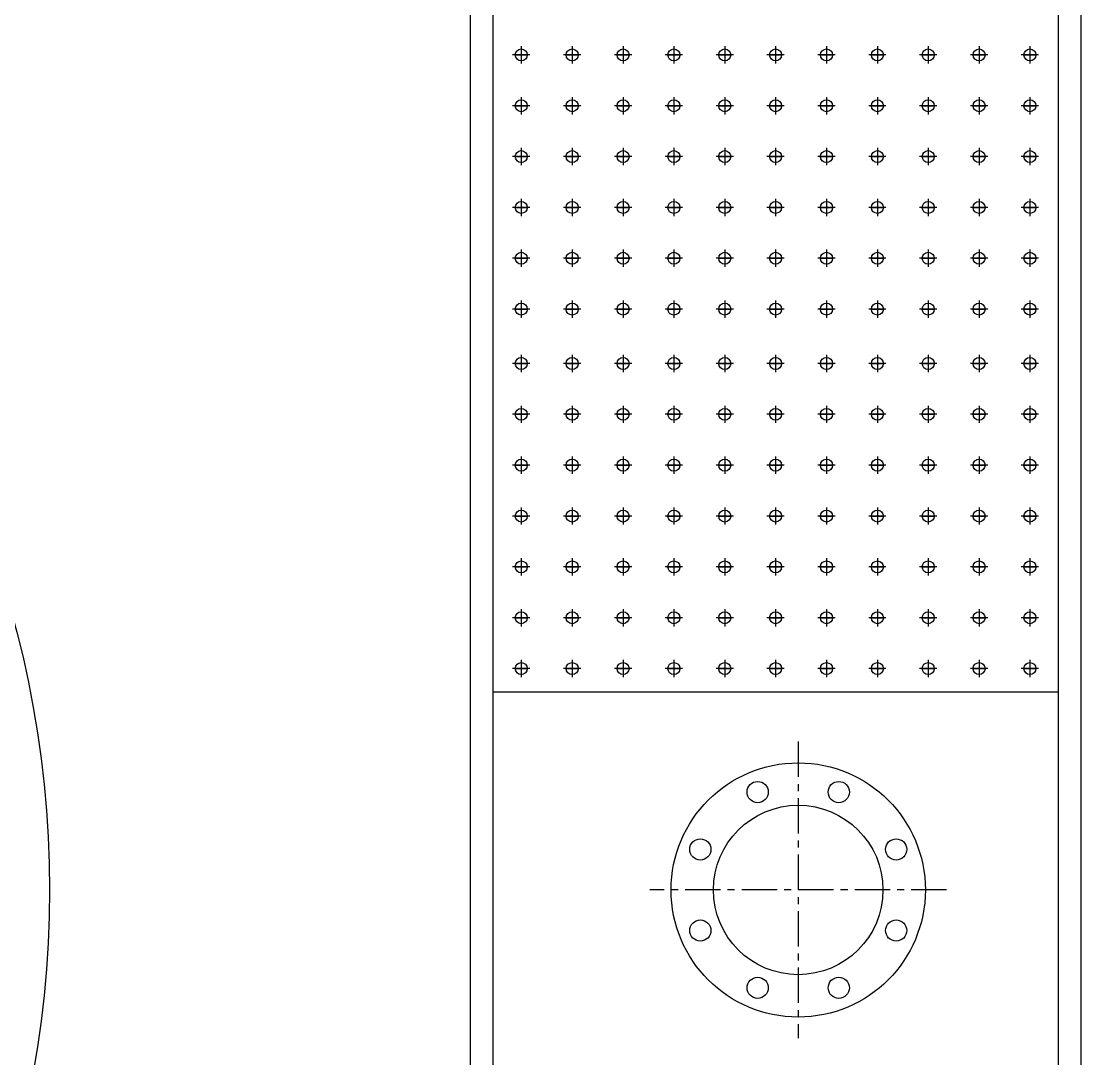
# Model space of a CAD drawing. Header units: millimetres. Extents: x 0 to 25222, y 0 to 17836.
# Drawn here: x 8503 to 10378, y 13329 to 15166 of the extents above; entities that cross this region are included whole.
import ezdxf

# ---------------------------------------------------------------- set-up
doc = ezdxf.new("R2010")
doc.units = ezdxf.units.MM
doc.linetypes.add('CENTER', pattern=[2, 1.25, -0.25, 0.25, -0.25])
doc.layers.add('CENTER', color=1, linetype='CENTER')

msp = doc.modelspace()

# ---------------------------------------------------------------- linework, layer by layer
at = {"color": 3}
for p, q in [((9298.1, 11568), (9298.1, 15688)), ((9338.1, 11568), (9338.1, 15688)), ((10338.1, 13978), (9338.1, 13978))]:
    msp.add_line(p, q, dxfattribs=at)
for points in [[(3078.1, 11528), (3078.1, 15728), (10378.1, 15728), (10378.1, 11528)], [(3118.1, 11568), (3118.1, 15688), (10338.1, 15688), (10338.1, 11568)]]:
    msp.add_lwpolyline(points, close=True, dxfattribs=at)
for centre, radius in [((6728.1, 13628), 1825), ((6728.1, 13628), 1825), ((9878.1, 13628), 225), ((9806.4, 13801.2), 18.8), ((9949.9, 13801.2), 18.8), ((9878.1, 13628), 150), ((9704.9, 13699.7), 18.8), ((10051.4, 13699.7), 18.8), ((9704.9, 13556.2), 18.8), ((10051.4, 13556.2), 18.8), ((9806.4, 13454.8), 18.8), ((9949.9, 13454.8), 18.8)]:
    msp.add_circle(centre, radius, dxfattribs=at)
for centre in [(9388.1, 15106.1), (9478.1, 15106.1), (9568.1, 15106.1), (9658.1, 15106.1), (9748.1, 15106.1), (9838.1, 15106.1), (9928.1, 15106.1), (10018.1, 15106.1), (10108.1, 15106.1), (10198.1, 15106.1), (10288.1, 15106.1), (9388.1, 15016.1), (9478.1, 15016.1), (9568.1, 15016.1), (9658.1, 15016.1), (9748.1, 15016.1), (9838.1, 15016.1), (9928.1, 15016.1), (10018.1, 15016.1), (10108.1, 15016.1), (10198.1, 15016.1), (10288.1, 15016.1), (9388.1, 14926.1), (9478.1, 14926.1), (9568.1, 14926.1), (9658.1, 14926.1), (9748.1, 14926.1), (9838.1, 14926.1), (9928.1, 14926.1), (10018.1, 14926.1), (10108.1, 14926.1), (10198.1, 14926.1), (10288.1, 14926.1), (9388.1, 14836.1), (9478.1, 14836.1), (9568.1, 14836.1), (9658.1, 14836.1), (9748.1, 14836.1), (9838.1, 14836.1), (9928.1, 14836.1), (10018.1, 14836.1), (10108.1, 14836.1), (10198.1, 14836.1), (10288.1, 14836.1), (9388.1, 14746.1), (9478.1, 14746.1), (9568.1, 14746.1), (9658.1, 14746.1), (9748.1, 14746.1), (9838.1, 14746.1), (9928.1, 14746.1), (10018.1, 14746.1), (10108.1, 14746.1), (10198.1, 14746.1), (10288.1, 14746.1), (9388.1, 14656.1), (9478.1, 14656.1), (9568.1, 14656.1), (9658.1, 14656.1), (9748.1, 14656.1), (9838.1, 14656.1), (9928.1, 14656.1), (10018.1, 14656.1), (10108.1, 14656.1), (10198.1, 14656.1), (10288.1, 14656.1), (9388.1, 14559.9), (9478.1, 14559.9), (9568.1, 14559.9), (9658.1, 14559.9), (9748.1, 14559.9), (9838.1, 14559.9), (9928.1, 14559.9), (10018.1, 14559.9), (10108.1, 14559.9), (10198.1, 14559.9), (10288.1, 14559.9), (9388.1, 14469.9), (9478.1, 14469.9), (9568.1, 14469.9), (9658.1, 14469.9), (9748.1, 14469.9), (9838.1, 14469.9), (9928.1, 14469.9), (10018.1, 14469.9), (10108.1, 14469.9), (10198.1, 14469.9), (10288.1, 14469.9), (9388.1, 14379.9), (9478.1, 14379.9), (9568.1, 14379.9), (9658.1, 14379.9), (9748.1, 14379.9), (9838.1, 14379.9), (9928.1, 14379.9), (10018.1, 14379.9), (10108.1, 14379.9), (10198.1, 14379.9), (10288.1, 14379.9), (9388.1, 14289.9), (9478.1, 14289.9), (9568.1, 14289.9), (9658.1, 14289.9), (9748.1, 14289.9), (9838.1, 14289.9), (9928.1, 14289.9), (10018.1, 14289.9), (10108.1, 14289.9), (10198.1, 14289.9), (10288.1, 14289.9), (9388.1, 14199.9), (9478.1, 14199.9), (9568.1, 14199.9), (9658.1, 14199.9), (9748.1, 14199.9), (9838.1, 14199.9), (9928.1, 14199.9), (10018.1, 14199.9), (10108.1, 14199.9), (10198.1, 14199.9), (10288.1, 14199.9), (9388.1, 14109.9), (9478.1, 14109.9), (9568.1, 14109.9), (9658.1, 14109.9), (9748.1, 14109.9), (9838.1, 14109.9), (9928.1, 14109.9), (10018.1, 14109.9), (10108.1, 14109.9), (10198.1, 14109.9), (10288.1, 14109.9), (9388.1, 14019.9), (9478.1, 14019.9), (9568.1, 14019.9), (9658.1, 14019.9), (9748.1, 14019.9), (9838.1, 14019.9), (9928.1, 14019.9), (10018.1, 14019.9), (10108.1, 14019.9), (10198.1, 14019.9), (10288.1, 14019.9)]:
    msp.add_circle(centre, 10.6)
at = {"layer": 'CENTER', "linetype": 'CENTER', "ltscale": 50}
for p, q in [((9388.1, 15121.4), (9388.1, 15090.8)), ((9388.1, 15117.9), (9388.1, 15094.3)), ((9478.1, 15121.4), (9478.1, 15090.8)), ((9478.1, 15117.9), (9478.1, 15094.3)), ((9568.1, 15121.4), (9568.1, 15090.8)), ((9568.1, 15117.9), (9568.1, 15094.3)), ((9658.1, 15121.4), (9658.1, 15090.8)), ((9658.1, 15117.9), (9658.1, 15094.3)), ((9748.1, 15121.4), (9748.1, 15090.8)), ((9748.1, 15117.9), (9748.1, 15094.3)), ((9838.1, 15121.4), (9838.1, 15090.8)), ((9838.1, 15117.9), (9838.1, 15094.3)), ((9928.1, 15121.4), (9928.1, 15090.8)), ((9928.1, 15117.9), (9928.1, 15094.3)), ((10018.1, 15121.4), (10018.1, 15090.8)), ((10018.1, 15117.9), (10018.1, 15094.3)), ((10108.1, 15121.4), (10108.1, 15090.8)), ((10108.1, 15117.9), (10108.1, 15094.3)), ((10198.1, 15121.4), (10198.1, 15090.8)), ((10198.1, 15117.9), (10198.1, 15094.3)), ((10288.1, 15121.4), (10288.1, 15090.8)), ((10288.1, 15117.9), (10288.1, 15094.3)), ((9403.4, 15106.1), (9372.8, 15106.1)), ((9376.4, 15106.1), (9399.9, 15106.1)), ((9399.9, 15106.1), (9376.4, 15106.1)), ((9376.4, 15106.1), (9399.9, 15106.1)), ((9493.4, 15106.1), (9462.8, 15106.1)), ((9466.4, 15106.1), (9489.9, 15106.1)), ((9489.9, 15106.1), (9466.4, 15106.1)), ((9466.4, 15106.1), (9489.9, 15106.1)), ((9583.4, 15106.1), (9552.8, 15106.1)), ((9556.4, 15106.1), (9579.9, 15106.1)), ((9579.9, 15106.1), (9556.4, 15106.1)), ((9556.4, 15106.1), (9579.9, 15106.1)), ((9673.4, 15106.1), (9642.8, 15106.1)), ((9646.4, 15106.1), (9669.9, 15106.1)), ((9669.9, 15106.1), (9646.4, 15106.1)), ((9646.4, 15106.1), (9669.9, 15106.1)), ((9763.4, 15106.1), (9732.8, 15106.1)), ((9736.4, 15106.1), (9759.9, 15106.1)), ((9759.9, 15106.1), (9736.4, 15106.1)), ((9736.4, 15106.1), (9759.9, 15106.1)), ((9853.4, 15106.1), (9822.8, 15106.1)), ((9826.4, 15106.1), (9849.9, 15106.1)), ((9849.9, 15106.1), (9826.4, 15106.1)), ((9826.4, 15106.1), (9849.9, 15106.1)), ((9943.4, 15106.1), (9912.8, 15106.1)), ((9916.4, 15106.1), (9939.9, 15106.1)), ((9939.9, 15106.1), (9916.4, 15106.1)), ((9916.4, 15106.1), (9939.9, 15106.1)), ((10033.4, 15106.1), (10002.8, 15106.1)), ((10006.4, 15106.1), (10029.9, 15106.1)), ((10029.9, 15106.1), (10006.4, 15106.1)), ((10006.4, 15106.1), (10029.9, 15106.1)), ((10123.4, 15106.1), (10092.8, 15106.1)), ((10096.4, 15106.1), (10119.9, 15106.1)), ((10119.9, 15106.1), (10096.4, 15106.1)), ((10096.4, 15106.1), (10119.9, 15106.1)), ((10213.4, 15106.1), (10182.8, 15106.1)), ((10186.4, 15106.1), (10209.9, 15106.1)), ((10209.9, 15106.1), (10186.4, 15106.1)), ((10186.4, 15106.1), (10209.9, 15106.1)), ((10303.4, 15106.1), (10272.8, 15106.1)), ((10276.4, 15106.1), (10299.9, 15106.1)), ((10299.9, 15106.1), (10276.4, 15106.1)), ((10276.4, 15106.1), (10299.9, 15106.1)), ((9388.1, 15031.4), (9388.1, 15000.8)), ((9388.1, 15027.9), (9388.1, 15004.3)), ((9478.1, 15031.4), (9478.1, 15000.8)), ((9478.1, 15027.9), (9478.1, 15004.3)), ((9568.1, 15031.4), (9568.1, 15000.8)), ((9568.1, 15027.9), (9568.1, 15004.3)), ((9658.1, 15031.4), (9658.1, 15000.8)), ((9658.1, 15027.9), (9658.1, 15004.3)), ((9748.1, 15031.4), (9748.1, 15000.8)), ((9748.1, 15027.9), (9748.1, 15004.3)), ((9838.1, 15031.4), (9838.1, 15000.8)), ((9838.1, 15027.9), (9838.1, 15004.3)), ((9928.1, 15031.4), (9928.1, 15000.8)), ((9928.1, 15027.9), (9928.1, 15004.3)), ((10018.1, 15031.4), (10018.1, 15000.8)), ((10018.1, 15027.9), (10018.1, 15004.3)), ((10108.1, 15031.4), (10108.1, 15000.8)), ((10108.1, 15027.9), (10108.1, 15004.3)), ((10198.1, 15031.4), (10198.1, 15000.8)), ((10198.1, 15027.9), (10198.1, 15004.3)), ((10288.1, 15031.4), (10288.1, 15000.8)), ((10288.1, 15027.9), (10288.1, 15004.3)), ((9403.4, 15016.1), (9372.8, 15016.1)), ((9376.4, 15016.1), (9399.9, 15016.1)), ((9399.9, 15016.1), (9376.4, 15016.1)), ((9376.4, 15016.1), (9399.9, 15016.1)), ((9493.4, 15016.1), (9462.8, 15016.1)), ((9466.4, 15016.1), (9489.9, 15016.1)), ((9489.9, 15016.1), (9466.4, 15016.1)), ((9466.4, 15016.1), (9489.9, 15016.1)), ((9583.4, 15016.1), (9552.8, 15016.1)), ((9556.4, 15016.1), (9579.9, 15016.1)), ((9579.9, 15016.1), (9556.4, 15016.1)), ((9556.4, 15016.1), (9579.9, 15016.1)), ((9673.4, 15016.1), (9642.8, 15016.1)), ((9646.4, 15016.1), (9669.9, 15016.1)), ((9669.9, 15016.1), (9646.4, 15016.1)), ((9646.4, 15016.1), (9669.9, 15016.1)), ((9763.4, 15016.1), (9732.8, 15016.1)), ((9736.4, 15016.1), (9759.9, 15016.1)), ((9759.9, 15016.1), (9736.4, 15016.1)), ((9736.4, 15016.1), (9759.9, 15016.1)), ((9853.4, 15016.1), (9822.8, 15016.1)), ((9826.4, 15016.1), (9849.9, 15016.1)), ((9849.9, 15016.1), (9826.4, 15016.1)), ((9826.4, 15016.1), (9849.9, 15016.1)), ((9943.4, 15016.1), (9912.8, 15016.1)), ((9916.4, 15016.1), (9939.9, 15016.1)), ((9939.9, 15016.1), (9916.4, 15016.1)), ((9916.4, 15016.1), (9939.9, 15016.1)), ((10033.4, 15016.1), (10002.8, 15016.1)), ((10006.4, 15016.1), (10029.9, 15016.1)), ((10029.9, 15016.1), (10006.4, 15016.1)), ((10006.4, 15016.1), (10029.9, 15016.1)), ((10123.4, 15016.1), (10092.8, 15016.1)), ((10096.4, 15016.1), (10119.9, 15016.1)), ((10119.9, 15016.1), (10096.4, 15016.1)), ((10096.4, 15016.1), (10119.9, 15016.1)), ((10213.4, 15016.1), (10182.8, 15016.1)), ((10186.4, 15016.1), (10209.9, 15016.1)), ((10209.9, 15016.1), (10186.4, 15016.1)), ((10186.4, 15016.1), (10209.9, 15016.1)), ((10303.4, 15016.1), (10272.8, 15016.1)), ((10276.4, 15016.1), (10299.9, 15016.1)), ((10299.9, 15016.1), (10276.4, 15016.1)), ((10276.4, 15016.1), (10299.9, 15016.1)), ((9403.4, 14926.1), (9372.8, 14926.1)), ((9376.4, 14926.1), (9399.9, 14926.1)), ((9399.9, 14926.1), (9376.4, 14926.1)), ((9376.4, 14926.1), (9399.9, 14926.1)), ((9388.1, 14941.4), (9388.1, 14910.8)), ((9388.1, 14937.9), (9388.1, 14914.3)), ((9493.4, 14926.1), (9462.8, 14926.1)), ((9466.4, 14926.1), (9489.9, 14926.1)), ((9489.9, 14926.1), (9466.4, 14926.1)), ((9466.4, 14926.1), (9489.9, 14926.1)), ((9478.1, 14941.4), (9478.1, 14910.8)), ((9478.1, 14937.9), (9478.1, 14914.3)), ((9583.4, 14926.1), (9552.8, 14926.1)), ((9556.4, 14926.1), (9579.9, 14926.1)), ((9579.9, 14926.1), (9556.4, 14926.1)), ((9556.4, 14926.1), (9579.9, 14926.1)), ((9568.1, 14941.4), (9568.1, 14910.8)), ((9568.1, 14937.9), (9568.1, 14914.3)), ((9673.4, 14926.1), (9642.8, 14926.1)), ((9646.4, 14926.1), (9669.9, 14926.1)), ((9669.9, 14926.1), (9646.4, 14926.1)), ((9646.4, 14926.1), (9669.9, 14926.1)), ((9658.1, 14941.4), (9658.1, 14910.8)), ((9658.1, 14937.9), (9658.1, 14914.3)), ((9763.4, 14926.1), (9732.8, 14926.1)), ((9736.4, 14926.1), (9759.9, 14926.1)), ((9759.9, 14926.1), (9736.4, 14926.1)), ((9736.4, 14926.1), (9759.9, 14926.1)), ((9748.1, 14941.4), (9748.1, 14910.8)), ((9748.1, 14937.9), (9748.1, 14914.3)), ((9853.4, 14926.1), (9822.8, 14926.1)), ((9826.4, 14926.1), (9849.9, 14926.1)), ((9849.9, 14926.1), (9826.4, 14926.1)), ((9826.4, 14926.1), (9849.9, 14926.1)), ((9838.1, 14941.4), (9838.1, 14910.8)), ((9838.1, 14937.9), (9838.1, 14914.3)), ((9943.4, 14926.1), (9912.8, 14926.1)), ((9916.4, 14926.1), (9939.9, 14926.1)), ((9939.9, 14926.1), (9916.4, 14926.1)), ((9916.4, 14926.1), (9939.9, 14926.1)), ((9928.1, 14941.4), (9928.1, 14910.8)), ((9928.1, 14937.9), (9928.1, 14914.3)), ((10033.4, 14926.1), (10002.8, 14926.1)), ((10006.4, 14926.1), (10029.9, 14926.1)), ((10029.9, 14926.1), (10006.4, 14926.1)), ((10006.4, 14926.1), (10029.9, 14926.1)), ((10018.1, 14941.4), (10018.1, 14910.8)), ((10018.1, 14937.9), (10018.1, 14914.3)), ((10123.4, 14926.1), (10092.8, 14926.1)), ((10096.4, 14926.1), (10119.9, 14926.1)), ((10119.9, 14926.1), (10096.4, 14926.1)), ((10096.4, 14926.1), (10119.9, 14926.1)), ((10108.1, 14941.4), (10108.1, 14910.8)), ((10108.1, 14937.9), (10108.1, 14914.3)), ((10213.4, 14926.1), (10182.8, 14926.1)), ((10186.4, 14926.1), (10209.9, 14926.1)), ((10209.9, 14926.1), (10186.4, 14926.1)), ((10186.4, 14926.1), (10209.9, 14926.1)), ((10198.1, 14941.4), (10198.1, 14910.8)), ((10198.1, 14937.9), (10198.1, 14914.3)), ((10303.4, 14926.1), (10272.8, 14926.1)), ((10276.4, 14926.1), (10299.9, 14926.1)), ((10299.9, 14926.1), (10276.4, 14926.1)), ((10276.4, 14926.1), (10299.9, 14926.1)), ((10288.1, 14941.4), (10288.1, 14910.8)), ((10288.1, 14937.9), (10288.1, 14914.3)), ((9388.1, 14851.4), (9388.1, 14820.8)), ((9478.1, 14851.4), (9478.1, 14820.8)), ((9568.1, 14851.4), (9568.1, 14820.8)), ((9658.1, 14851.4), (9658.1, 14820.8)), ((9748.1, 14851.4), (9748.1, 14820.8)), ((9838.1, 14851.4), (9838.1, 14820.8)), ((9928.1, 14851.4), (9928.1, 14820.8)), ((10018.1, 14851.4), (10018.1, 14820.8)), ((10108.1, 14851.4), (10108.1, 14820.8)), ((10198.1, 14851.4), (10198.1, 14820.8)), ((10288.1, 14851.4), (10288.1, 14820.8)), ((9403.4, 14836.1), (9372.8, 14836.1)), ((9376.4, 14836.1), (9399.9, 14836.1)), ((9399.9, 14836.1), (9376.4, 14836.1)), ((9376.4, 14836.1), (9399.9, 14836.1)), ((9388.1, 14847.9), (9388.1, 14824.3)), ((9493.4, 14836.1), (9462.8, 14836.1)), ((9466.4, 14836.1), (9489.9, 14836.1)), ((9489.9, 14836.1), (9466.4, 14836.1)), ((9466.4, 14836.1), (9489.9, 14836.1)), ((9478.1, 14847.9), (9478.1, 14824.3)), ((9583.4, 14836.1), (9552.8, 14836.1)), ((9556.4, 14836.1), (9579.9, 14836.1)), ((9579.9, 14836.1), (9556.4, 14836.1)), ((9556.4, 14836.1), (9579.9, 14836.1)), ((9568.1, 14847.9), (9568.1, 14824.3)), ((9673.4, 14836.1), (9642.8, 14836.1)), ((9646.4, 14836.1), (9669.9, 14836.1)), ((9669.9, 14836.1), (9646.4, 14836.1)), ((9646.4, 14836.1), (9669.9, 14836.1)), ((9658.1, 14847.9), (9658.1, 14824.3)), ((9763.4, 14836.1), (9732.8, 14836.1)), ((9736.4, 14836.1), (9759.9, 14836.1)), ((9759.9, 14836.1), (9736.4, 14836.1)), ((9736.4, 14836.1), (9759.9, 14836.1)), ((9748.1, 14847.9), (9748.1, 14824.3)), ((9853.4, 14836.1), (9822.8, 14836.1)), ((9826.4, 14836.1), (9849.9, 14836.1)), ((9849.9, 14836.1), (9826.4, 14836.1)), ((9826.4, 14836.1), (9849.9, 14836.1)), ((9838.1, 14847.9), (9838.1, 14824.3)), ((9943.4, 14836.1), (9912.8, 14836.1)), ((9916.4, 14836.1), (9939.9, 14836.1)), ((9939.9, 14836.1), (9916.4, 14836.1)), ((9916.4, 14836.1), (9939.9, 14836.1)), ((9928.1, 14847.9), (9928.1, 14824.3)), ((10033.4, 14836.1), (10002.8, 14836.1)), ((10006.4, 14836.1), (10029.9, 14836.1)), ((10029.9, 14836.1), (10006.4, 14836.1)), ((10006.4, 14836.1), (10029.9, 14836.1)), ((10018.1, 14847.9), (10018.1, 14824.3)), ((10123.4, 14836.1), (10092.8, 14836.1)), ((10096.4, 14836.1), (10119.9, 14836.1)), ((10119.9, 14836.1), (10096.4, 14836.1)), ((10096.4, 14836.1), (10119.9, 14836.1)), ((10108.1, 14847.9), (10108.1, 14824.3)), ((10213.4, 14836.1), (10182.8, 14836.1)), ((10186.4, 14836.1), (10209.9, 14836.1)), ((10209.9, 14836.1), (10186.4, 14836.1)), ((10186.4, 14836.1), (10209.9, 14836.1)), ((10198.1, 14847.9), (10198.1, 14824.3)), ((10303.4, 14836.1), (10272.8, 14836.1)), ((10276.4, 14836.1), (10299.9, 14836.1)), ((10299.9, 14836.1), (10276.4, 14836.1)), ((10276.4, 14836.1), (10299.9, 14836.1)), ((10288.1, 14847.9), (10288.1, 14824.3)), ((9388.1, 14761.4), (9388.1, 14730.8)), ((9388.1, 14757.9), (9388.1, 14734.3)), ((9478.1, 14761.4), (9478.1, 14730.8)), ((9478.1, 14757.9), (9478.1, 14734.3)), ((9568.1, 14761.4), (9568.1, 14730.8)), ((9568.1, 14757.9), (9568.1, 14734.3)), ((9658.1, 14761.4), (9658.1, 14730.8)), ((9658.1, 14757.9), (9658.1, 14734.3)), ((9748.1, 14761.4), (9748.1, 14730.8)), ((9748.1, 14757.9), (9748.1, 14734.3)), ((9838.1, 14761.4), (9838.1, 14730.8)), ((9838.1, 14757.9), (9838.1, 14734.3)), ((9928.1, 14761.4), (9928.1, 14730.8)), ((9928.1, 14757.9), (9928.1, 14734.3)), ((10018.1, 14761.4), (10018.1, 14730.8)), ((10018.1, 14757.9), (10018.1, 14734.3)), ((10108.1, 14761.4), (10108.1, 14730.8)), ((10108.1, 14757.9), (10108.1, 14734.3)), ((10198.1, 14761.4), (10198.1, 14730.8)), ((10198.1, 14757.9), (10198.1, 14734.3)), ((10288.1, 14761.4), (10288.1, 14730.8)), ((10288.1, 14757.9), (10288.1, 14734.3)), ((9403.4, 14746.1), (9372.8, 14746.1)), ((9376.4, 14746.1), (9399.9, 14746.1)), ((9399.9, 14746.1), (9376.4, 14746.1)), ((9376.4, 14746.1), (9399.9, 14746.1)), ((9493.4, 14746.1), (9462.8, 14746.1)), ((9466.4, 14746.1), (9489.9, 14746.1)), ((9489.9, 14746.1), (9466.4, 14746.1)), ((9466.4, 14746.1), (9489.9, 14746.1)), ((9583.4, 14746.1), (9552.8, 14746.1)), ((9556.4, 14746.1), (9579.9, 14746.1)), ((9579.9, 14746.1), (9556.4, 14746.1)), ((9556.4, 14746.1), (9579.9, 14746.1)), ((9673.4, 14746.1), (9642.8, 14746.1)), ((9646.4, 14746.1), (9669.9, 14746.1)), ((9669.9, 14746.1), (9646.4, 14746.1)), ((9646.4, 14746.1), (9669.9, 14746.1)), ((9763.4, 14746.1), (9732.8, 14746.1)), ((9736.4, 14746.1), (9759.9, 14746.1)), ((9759.9, 14746.1), (9736.4, 14746.1)), ((9736.4, 14746.1), (9759.9, 14746.1)), ((9853.4, 14746.1), (9822.8, 14746.1)), ((9826.4, 14746.1), (9849.9, 14746.1)), ((9849.9, 14746.1), (9826.4, 14746.1)), ((9826.4, 14746.1), (9849.9, 14746.1)), ((9943.4, 14746.1), (9912.8, 14746.1)), ((9916.4, 14746.1), (9939.9, 14746.1)), ((9939.9, 14746.1), (9916.4, 14746.1)), ((9916.4, 14746.1), (9939.9, 14746.1)), ((10033.4, 14746.1), (10002.8, 14746.1)), ((10006.4, 14746.1), (10029.9, 14746.1)), ((10029.9, 14746.1), (10006.4, 14746.1)), ((10006.4, 14746.1), (10029.9, 14746.1)), ((10123.4, 14746.1), (10092.8, 14746.1)), ((10096.4, 14746.1), (10119.9, 14746.1)), ((10119.9, 14746.1), (10096.4, 14746.1)), ((10096.4, 14746.1), (10119.9, 14746.1)), ((10213.4, 14746.1), (10182.8, 14746.1)), ((10186.4, 14746.1), (10209.9, 14746.1)), ((10209.9, 14746.1), (10186.4, 14746.1)), ((10186.4, 14746.1), (10209.9, 14746.1)), ((10303.4, 14746.1), (10272.8, 14746.1)), ((10276.4, 14746.1), (10299.9, 14746.1)), ((10299.9, 14746.1), (10276.4, 14746.1)), ((10276.4, 14746.1), (10299.9, 14746.1)), ((9388.1, 14671.4), (9388.1, 14640.8)), ((9388.1, 14667.9), (9388.1, 14644.3)), ((9478.1, 14671.4), (9478.1, 14640.8)), ((9478.1, 14667.9), (9478.1, 14644.3)), ((9568.1, 14671.4), (9568.1, 14640.8)), ((9568.1, 14667.9), (9568.1, 14644.3)), ((9658.1, 14671.4), (9658.1, 14640.8)), ((9658.1, 14667.9), (9658.1, 14644.3)), ((9748.1, 14671.4), (9748.1, 14640.8)), ((9748.1, 14667.9), (9748.1, 14644.3)), ((9838.1, 14671.4), (9838.1, 14640.8)), ((9838.1, 14667.9), (9838.1, 14644.3)), ((9928.1, 14671.4), (9928.1, 14640.8)), ((9928.1, 14667.9), (9928.1, 14644.3)), ((10018.1, 14671.4), (10018.1, 14640.8)), ((10018.1, 14667.9), (10018.1, 14644.3)), ((10108.1, 14671.4), (10108.1, 14640.8)), ((10108.1, 14667.9), (10108.1, 14644.3)), ((10198.1, 14671.4), (10198.1, 14640.8)), ((10198.1, 14667.9), (10198.1, 14644.3)), ((10288.1, 14671.4), (10288.1, 14640.8)), ((10288.1, 14667.9), (10288.1, 14644.3)), ((9403.4, 14656.1), (9372.8, 14656.1)), ((9376.4, 14656.1), (9399.9, 14656.1)), ((9399.9, 14656.1), (9376.4, 14656.1)), ((9376.4, 14656.1), (9399.9, 14656.1)), ((9493.4, 14656.1), (9462.8, 14656.1)), ((9466.4, 14656.1), (9489.9, 14656.1)), ((9489.9, 14656.1), (9466.4, 14656.1)), ((9466.4, 14656.1), (9489.9, 14656.1)), ((9583.4, 14656.1), (9552.8, 14656.1)), ((9556.4, 14656.1), (9579.9, 14656.1)), ((9579.9, 14656.1), (9556.4, 14656.1)), ((9556.4, 14656.1), (9579.9, 14656.1)), ((9673.4, 14656.1), (9642.8, 14656.1)), ((9646.4, 14656.1), (9669.9, 14656.1)), ((9669.9, 14656.1), (9646.4, 14656.1)), ((9646.4, 14656.1), (9669.9, 14656.1)), ((9763.4, 14656.1), (9732.8, 14656.1)), ((9736.4, 14656.1), (9759.9, 14656.1)), ((9759.9, 14656.1), (9736.4, 14656.1)), ((9736.4, 14656.1), (9759.9, 14656.1)), ((9853.4, 14656.1), (9822.8, 14656.1)), ((9826.4, 14656.1), (9849.9, 14656.1)), ((9849.9, 14656.1), (9826.4, 14656.1)), ((9826.4, 14656.1), (9849.9, 14656.1)), ((9943.4, 14656.1), (9912.8, 14656.1)), ((9916.4, 14656.1), (9939.9, 14656.1)), ((9939.9, 14656.1), (9916.4, 14656.1)), ((9916.4, 14656.1), (9939.9, 14656.1)), ((10033.4, 14656.1), (10002.8, 14656.1)), ((10006.4, 14656.1), (10029.9, 14656.1)), ((10029.9, 14656.1), (10006.4, 14656.1)), ((10006.4, 14656.1), (10029.9, 14656.1)), ((10123.4, 14656.1), (10092.8, 14656.1)), ((10096.4, 14656.1), (10119.9, 14656.1)), ((10119.9, 14656.1), (10096.4, 14656.1)), ((10096.4, 14656.1), (10119.9, 14656.1)), ((10213.4, 14656.1), (10182.8, 14656.1)), ((10186.4, 14656.1), (10209.9, 14656.1)), ((10209.9, 14656.1), (10186.4, 14656.1)), ((10186.4, 14656.1), (10209.9, 14656.1)), ((10303.4, 14656.1), (10272.8, 14656.1)), ((10276.4, 14656.1), (10299.9, 14656.1)), ((10299.9, 14656.1), (10276.4, 14656.1)), ((10276.4, 14656.1), (10299.9, 14656.1)), ((9388.1, 14575.2), (9388.1, 14544.6)), ((9388.1, 14571.6), (9388.1, 14548.1)), ((9478.1, 14575.2), (9478.1, 14544.6)), ((9478.1, 14571.6), (9478.1, 14548.1)), ((9568.1, 14575.2), (9568.1, 14544.6)), ((9568.1, 14571.6), (9568.1, 14548.1)), ((9658.1, 14575.2), (9658.1, 14544.6)), ((9658.1, 14571.6), (9658.1, 14548.1)), ((9748.1, 14575.2), (9748.1, 14544.6)), ((9748.1, 14571.6), (9748.1, 14548.1)), ((9838.1, 14575.2), (9838.1, 14544.6)), ((9838.1, 14571.6), (9838.1, 14548.1)), ((9928.1, 14575.2), (9928.1, 14544.6)), ((9928.1, 14571.6), (9928.1, 14548.1)), ((10018.1, 14575.2), (10018.1, 14544.6)), ((10018.1, 14571.6), (10018.1, 14548.1)), ((10108.1, 14575.2), (10108.1, 14544.6)), ((10108.1, 14571.6), (10108.1, 14548.1)), ((10198.1, 14575.2), (10198.1, 14544.6)), ((10198.1, 14571.6), (10198.1, 14548.1)), ((10288.1, 14575.2), (10288.1, 14544.6)), ((10288.1, 14571.6), (10288.1, 14548.1)), ((9403.4, 14559.9), (9372.8, 14559.9)), ((9376.4, 14559.9), (9399.9, 14559.9)), ((9399.9, 14559.9), (9376.4, 14559.9)), ((9376.4, 14559.9), (9399.9, 14559.9)), ((9493.4, 14559.9), (9462.8, 14559.9)), ((9466.4, 14559.9), (9489.9, 14559.9)), ((9489.9, 14559.9), (9466.4, 14559.9)), ((9466.4, 14559.9), (9489.9, 14559.9)), ((9583.4, 14559.9), (9552.8, 14559.9)), ((9556.4, 14559.9), (9579.9, 14559.9)), ((9579.9, 14559.9), (9556.4, 14559.9)), ((9556.4, 14559.9), (9579.9, 14559.9)), ((9673.4, 14559.9), (9642.8, 14559.9)), ((9646.4, 14559.9), (9669.9, 14559.9)), ((9669.9, 14559.9), (9646.4, 14559.9)), ((9646.4, 14559.9), (9669.9, 14559.9)), ((9763.4, 14559.9), (9732.8, 14559.9)), ((9736.4, 14559.9), (9759.9, 14559.9)), ((9759.9, 14559.9), (9736.4, 14559.9)), ((9736.4, 14559.9), (9759.9, 14559.9)), ((9853.4, 14559.9), (9822.8, 14559.9)), ((9826.4, 14559.9), (9849.9, 14559.9)), ((9849.9, 14559.9), (9826.4, 14559.9)), ((9826.4, 14559.9), (9849.9, 14559.9)), ((9943.4, 14559.9), (9912.8, 14559.9)), ((9916.4, 14559.9), (9939.9, 14559.9)), ((9939.9, 14559.9), (9916.4, 14559.9)), ((9916.4, 14559.9), (9939.9, 14559.9)), ((10033.4, 14559.9), (10002.8, 14559.9)), ((10006.4, 14559.9), (10029.9, 14559.9)), ((10029.9, 14559.9), (10006.4, 14559.9)), ((10006.4, 14559.9), (10029.9, 14559.9)), ((10123.4, 14559.9), (10092.8, 14559.9)), ((10096.4, 14559.9), (10119.9, 14559.9)), ((10119.9, 14559.9), (10096.4, 14559.9)), ((10096.4, 14559.9), (10119.9, 14559.9)), ((10213.4, 14559.9), (10182.8, 14559.9)), ((10186.4, 14559.9), (10209.9, 14559.9)), ((10209.9, 14559.9), (10186.4, 14559.9)), ((10186.4, 14559.9), (10209.9, 14559.9)), ((10303.4, 14559.9), (10272.8, 14559.9)), ((10276.4, 14559.9), (10299.9, 14559.9)), ((10299.9, 14559.9), (10276.4, 14559.9)), ((10276.4, 14559.9), (10299.9, 14559.9)), ((9388.1, 14485.2), (9388.1, 14454.6)), ((9388.1, 14481.6), (9388.1, 14458.1)), ((9478.1, 14485.2), (9478.1, 14454.6)), ((9478.1, 14481.6), (9478.1, 14458.1)), ((9568.1, 14485.2), (9568.1, 14454.6)), ((9568.1, 14481.6), (9568.1, 14458.1)), ((9658.1, 14485.2), (9658.1, 14454.6)), ((9658.1, 14481.6), (9658.1, 14458.1)), ((9748.1, 14485.2), (9748.1, 14454.6)), ((9748.1, 14481.6), (9748.1, 14458.1)), ((9838.1, 14485.2), (9838.1, 14454.6)), ((9838.1, 14481.6), (9838.1, 14458.1)), ((9928.1, 14485.2), (9928.1, 14454.6)), ((9928.1, 14481.6), (9928.1, 14458.1)), ((10018.1, 14485.2), (10018.1, 14454.6)), ((10018.1, 14481.6), (10018.1, 14458.1)), ((10108.1, 14485.2), (10108.1, 14454.6)), ((10108.1, 14481.6), (10108.1, 14458.1)), ((10198.1, 14485.2), (10198.1, 14454.6)), ((10198.1, 14481.6), (10198.1, 14458.1)), ((10288.1, 14485.2), (10288.1, 14454.6)), ((10288.1, 14481.6), (10288.1, 14458.1)), ((9403.4, 14469.9), (9372.8, 14469.9)), ((9376.4, 14469.9), (9399.9, 14469.9)), ((9399.9, 14469.9), (9376.4, 14469.9)), ((9376.4, 14469.9), (9399.9, 14469.9)), ((9493.4, 14469.9), (9462.8, 14469.9)), ((9466.4, 14469.9), (9489.9, 14469.9)), ((9489.9, 14469.9), (9466.4, 14469.9)), ((9466.4, 14469.9), (9489.9, 14469.9)), ((9583.4, 14469.9), (9552.8, 14469.9)), ((9556.4, 14469.9), (9579.9, 14469.9)), ((9579.9, 14469.9), (9556.4, 14469.9)), ((9556.4, 14469.9), (9579.9, 14469.9)), ((9673.4, 14469.9), (9642.8, 14469.9)), ((9646.4, 14469.9), (9669.9, 14469.9)), ((9669.9, 14469.9), (9646.4, 14469.9)), ((9646.4, 14469.9), (9669.9, 14469.9)), ((9763.4, 14469.9), (9732.8, 14469.9)), ((9736.4, 14469.9), (9759.9, 14469.9)), ((9759.9, 14469.9), (9736.4, 14469.9)), ((9736.4, 14469.9), (9759.9, 14469.9)), ((9853.4, 14469.9), (9822.8, 14469.9)), ((9826.4, 14469.9), (9849.9, 14469.9)), ((9849.9, 14469.9), (9826.4, 14469.9)), ((9826.4, 14469.9), (9849.9, 14469.9)), ((9943.4, 14469.9), (9912.8, 14469.9)), ((9916.4, 14469.9), (9939.9, 14469.9)), ((9939.9, 14469.9), (9916.4, 14469.9)), ((9916.4, 14469.9), (9939.9, 14469.9)), ((10033.4, 14469.9), (10002.8, 14469.9)), ((10006.4, 14469.9), (10029.9, 14469.9)), ((10029.9, 14469.9), (10006.4, 14469.9)), ((10006.4, 14469.9), (10029.9, 14469.9)), ((10123.4, 14469.9), (10092.8, 14469.9)), ((10096.4, 14469.9), (10119.9, 14469.9)), ((10119.9, 14469.9), (10096.4, 14469.9)), ((10096.4, 14469.9), (10119.9, 14469.9)), ((10213.4, 14469.9), (10182.8, 14469.9)), ((10186.4, 14469.9), (10209.9, 14469.9)), ((10209.9, 14469.9), (10186.4, 14469.9)), ((10186.4, 14469.9), (10209.9, 14469.9)), ((10303.4, 14469.9), (10272.8, 14469.9)), ((10276.4, 14469.9), (10299.9, 14469.9)), ((10299.9, 14469.9), (10276.4, 14469.9)), ((10276.4, 14469.9), (10299.9, 14469.9)), ((9388.1, 14395.2), (9388.1, 14364.6)), ((9388.1, 14391.6), (9388.1, 14368.1)), ((9478.1, 14395.2), (9478.1, 14364.6)), ((9478.1, 14391.6), (9478.1, 14368.1)), ((9568.1, 14395.2), (9568.1, 14364.6)), ((9568.1, 14391.6), (9568.1, 14368.1)), ((9658.1, 14395.2), (9658.1, 14364.6)), ((9658.1, 14391.6), (9658.1, 14368.1)), ((9748.1, 14395.2), (9748.1, 14364.6)), ((9748.1, 14391.6), (9748.1, 14368.1)), ((9838.1, 14395.2), (9838.1, 14364.6)), ((9838.1, 14391.6), (9838.1, 14368.1)), ((9928.1, 14395.2), (9928.1, 14364.6)), ((9928.1, 14391.6), (9928.1, 14368.1)), ((10018.1, 14395.2), (10018.1, 14364.6)), ((10018.1, 14391.6), (10018.1, 14368.1)), ((10108.1, 14395.2), (10108.1, 14364.6)), ((10108.1, 14391.6), (10108.1, 14368.1)), ((10198.1, 14395.2), (10198.1, 14364.6)), ((10198.1, 14391.6), (10198.1, 14368.1)), ((10288.1, 14395.2), (10288.1, 14364.6)), ((10288.1, 14391.6), (10288.1, 14368.1)), ((9403.4, 14379.9), (9372.8, 14379.9)), ((9376.4, 14379.9), (9399.9, 14379.9)), ((9399.9, 14379.9), (9376.4, 14379.9)), ((9376.4, 14379.9), (9399.9, 14379.9)), ((9493.4, 14379.9), (9462.8, 14379.9)), ((9466.4, 14379.9), (9489.9, 14379.9)), ((9489.9, 14379.9), (9466.4, 14379.9)), ((9466.4, 14379.9), (9489.9, 14379.9)), ((9583.4, 14379.9), (9552.8, 14379.9)), ((9556.4, 14379.9), (9579.9, 14379.9)), ((9579.9, 14379.9), (9556.4, 14379.9)), ((9556.4, 14379.9), (9579.9, 14379.9)), ((9673.4, 14379.9), (9642.8, 14379.9)), ((9646.4, 14379.9), (9669.9, 14379.9)), ((9669.9, 14379.9), (9646.4, 14379.9)), ((9646.4, 14379.9), (9669.9, 14379.9)), ((9763.4, 14379.9), (9732.8, 14379.9)), ((9736.4, 14379.9), (9759.9, 14379.9)), ((9759.9, 14379.9), (9736.4, 14379.9)), ((9736.4, 14379.9), (9759.9, 14379.9)), ((9853.4, 14379.9), (9822.8, 14379.9)), ((9826.4, 14379.9), (9849.9, 14379.9)), ((9849.9, 14379.9), (9826.4, 14379.9)), ((9826.4, 14379.9), (9849.9, 14379.9)), ((9943.4, 14379.9), (9912.8, 14379.9)), ((9916.4, 14379.9), (9939.9, 14379.9)), ((9939.9, 14379.9), (9916.4, 14379.9)), ((9916.4, 14379.9), (9939.9, 14379.9)), ((10033.4, 14379.9), (10002.8, 14379.9)), ((10006.4, 14379.9), (10029.9, 14379.9)), ((10029.9, 14379.9), (10006.4, 14379.9)), ((10006.4, 14379.9), (10029.9, 14379.9)), ((10123.4, 14379.9), (10092.8, 14379.9)), ((10096.4, 14379.9), (10119.9, 14379.9)), ((10119.9, 14379.9), (10096.4, 14379.9)), ((10096.4, 14379.9), (10119.9, 14379.9)), ((10213.4, 14379.9), (10182.8, 14379.9)), ((10186.4, 14379.9), (10209.9, 14379.9)), ((10209.9, 14379.9), (10186.4, 14379.9)), ((10186.4, 14379.9), (10209.9, 14379.9)), ((10303.4, 14379.9), (10272.8, 14379.9)), ((10276.4, 14379.9), (10299.9, 14379.9)), ((10299.9, 14379.9), (10276.4, 14379.9)), ((10276.4, 14379.9), (10299.9, 14379.9)), ((9403.4, 14289.9), (9372.8, 14289.9)), ((9376.4, 14289.9), (9399.9, 14289.9)), ((9399.9, 14289.9), (9376.4, 14289.9)), ((9376.4, 14289.9), (9399.9, 14289.9)), ((9388.1, 14305.2), (9388.1, 14274.6)), ((9388.1, 14301.6), (9388.1, 14278.1)), ((9493.4, 14289.9), (9462.8, 14289.9)), ((9466.4, 14289.9), (9489.9, 14289.9)), ((9489.9, 14289.9), (9466.4, 14289.9)), ((9466.4, 14289.9), (9489.9, 14289.9)), ((9478.1, 14305.2), (9478.1, 14274.6)), ((9478.1, 14301.6), (9478.1, 14278.1)), ((9583.4, 14289.9), (9552.8, 14289.9)), ((9556.4, 14289.9), (9579.9, 14289.9)), ((9579.9, 14289.9), (9556.4, 14289.9)), ((9556.4, 14289.9), (9579.9, 14289.9)), ((9568.1, 14305.2), (9568.1, 14274.6)), ((9568.1, 14301.6), (9568.1, 14278.1)), ((9673.4, 14289.9), (9642.8, 14289.9)), ((9646.4, 14289.9), (9669.9, 14289.9)), ((9669.9, 14289.9), (9646.4, 14289.9)), ((9646.4, 14289.9), (9669.9, 14289.9)), ((9658.1, 14305.2), (9658.1, 14274.6)), ((9658.1, 14301.6), (9658.1, 14278.1)), ((9763.4, 14289.9), (9732.8, 14289.9)), ((9736.4, 14289.9), (9759.9, 14289.9)), ((9759.9, 14289.9), (9736.4, 14289.9)), ((9736.4, 14289.9), (9759.9, 14289.9)), ((9748.1, 14305.2), (9748.1, 14274.6)), ((9748.1, 14301.6), (9748.1, 14278.1)), ((9853.4, 14289.9), (9822.8, 14289.9)), ((9826.4, 14289.9), (9849.9, 14289.9)), ((9849.9, 14289.9), (9826.4, 14289.9)), ((9826.4, 14289.9), (9849.9, 14289.9)), ((9838.1, 14305.2), (9838.1, 14274.6)), ((9838.1, 14301.6), (9838.1, 14278.1)), ((9943.4, 14289.9), (9912.8, 14289.9)), ((9916.4, 14289.9), (9939.9, 14289.9)), ((9939.9, 14289.9), (9916.4, 14289.9)), ((9916.4, 14289.9), (9939.9, 14289.9)), ((9928.1, 14305.2), (9928.1, 14274.6)), ((9928.1, 14301.6), (9928.1, 14278.1)), ((10033.4, 14289.9), (10002.8, 14289.9)), ((10006.4, 14289.9), (10029.9, 14289.9)), ((10029.9, 14289.9), (10006.4, 14289.9)), ((10006.4, 14289.9), (10029.9, 14289.9)), ((10018.1, 14305.2), (10018.1, 14274.6)), ((10018.1, 14301.6), (10018.1, 14278.1)), ((10123.4, 14289.9), (10092.8, 14289.9)), ((10096.4, 14289.9), (10119.9, 14289.9)), ((10119.9, 14289.9), (10096.4, 14289.9)), ((10096.4, 14289.9), (10119.9, 14289.9)), ((10108.1, 14305.2), (10108.1, 14274.6)), ((10108.1, 14301.6), (10108.1, 14278.1)), ((10213.4, 14289.9), (10182.8, 14289.9)), ((10186.4, 14289.9), (10209.9, 14289.9)), ((10209.9, 14289.9), (10186.4, 14289.9)), ((10186.4, 14289.9), (10209.9, 14289.9)), ((10198.1, 14305.2), (10198.1, 14274.6)), ((10198.1, 14301.6), (10198.1, 14278.1)), ((10303.4, 14289.9), (10272.8, 14289.9)), ((10276.4, 14289.9), (10299.9, 14289.9)), ((10299.9, 14289.9), (10276.4, 14289.9)), ((10276.4, 14289.9), (10299.9, 14289.9)), ((10288.1, 14305.2), (10288.1, 14274.6)), ((10288.1, 14301.6), (10288.1, 14278.1)), ((9388.1, 14215.2), (9388.1, 14184.6)), ((9478.1, 14215.2), (9478.1, 14184.6)), ((9568.1, 14215.2), (9568.1, 14184.6)), ((9658.1, 14215.2), (9658.1, 14184.6)), ((9748.1, 14215.2), (9748.1, 14184.6)), ((9838.1, 14215.2), (9838.1, 14184.6)), ((9928.1, 14215.2), (9928.1, 14184.6)), ((10018.1, 14215.2), (10018.1, 14184.6)), ((10108.1, 14215.2), (10108.1, 14184.6)), ((10198.1, 14215.2), (10198.1, 14184.6)), ((10288.1, 14215.2), (10288.1, 14184.6)), ((9403.4, 14199.9), (9372.8, 14199.9)), ((9376.4, 14199.9), (9399.9, 14199.9)), ((9399.9, 14199.9), (9376.4, 14199.9)), ((9376.4, 14199.9), (9399.9, 14199.9)), ((9388.1, 14211.6), (9388.1, 14188.1)), ((9493.4, 14199.9), (9462.8, 14199.9)), ((9466.4, 14199.9), (9489.9, 14199.9)), ((9489.9, 14199.9), (9466.4, 14199.9)), ((9466.4, 14199.9), (9489.9, 14199.9)), ((9478.1, 14211.6), (9478.1, 14188.1)), ((9583.4, 14199.9), (9552.8, 14199.9)), ((9556.4, 14199.9), (9579.9, 14199.9)), ((9579.9, 14199.9), (9556.4, 14199.9)), ((9556.4, 14199.9), (9579.9, 14199.9)), ((9568.1, 14211.6), (9568.1, 14188.1)), ((9673.4, 14199.9), (9642.8, 14199.9)), ((9646.4, 14199.9), (9669.9, 14199.9)), ((9669.9, 14199.9), (9646.4, 14199.9)), ((9646.4, 14199.9), (9669.9, 14199.9)), ((9658.1, 14211.6), (9658.1, 14188.1)), ((9763.4, 14199.9), (9732.8, 14199.9)), ((9736.4, 14199.9), (9759.9, 14199.9)), ((9759.9, 14199.9), (9736.4, 14199.9)), ((9736.4, 14199.9), (9759.9, 14199.9)), ((9748.1, 14211.6), (9748.1, 14188.1)), ((9853.4, 14199.9), (9822.8, 14199.9)), ((9826.4, 14199.9), (9849.9, 14199.9)), ((9849.9, 14199.9), (9826.4, 14199.9)), ((9826.4, 14199.9), (9849.9, 14199.9)), ((9838.1, 14211.6), (9838.1, 14188.1)), ((9943.4, 14199.9), (9912.8, 14199.9)), ((9916.4, 14199.9), (9939.9, 14199.9)), ((9939.9, 14199.9), (9916.4, 14199.9)), ((9916.4, 14199.9), (9939.9, 14199.9)), ((9928.1, 14211.6), (9928.1, 14188.1)), ((10033.4, 14199.9), (10002.8, 14199.9)), ((10006.4, 14199.9), (10029.9, 14199.9)), ((10029.9, 14199.9), (10006.4, 14199.9)), ((10006.4, 14199.9), (10029.9, 14199.9)), ((10018.1, 14211.6), (10018.1, 14188.1)), ((10123.4, 14199.9), (10092.8, 14199.9)), ((10096.4, 14199.9), (10119.9, 14199.9)), ((10119.9, 14199.9), (10096.4, 14199.9)), ((10096.4, 14199.9), (10119.9, 14199.9)), ((10108.1, 14211.6), (10108.1, 14188.1)), ((10213.4, 14199.9), (10182.8, 14199.9)), ((10186.4, 14199.9), (10209.9, 14199.9)), ((10209.9, 14199.9), (10186.4, 14199.9)), ((10186.4, 14199.9), (10209.9, 14199.9)), ((10198.1, 14211.6), (10198.1, 14188.1)), ((10303.4, 14199.9), (10272.8, 14199.9)), ((10276.4, 14199.9), (10299.9, 14199.9)), ((10299.9, 14199.9), (10276.4, 14199.9)), ((10276.4, 14199.9), (10299.9, 14199.9)), ((10288.1, 14211.6), (10288.1, 14188.1)), ((9388.1, 14125.2), (9388.1, 14094.6)), ((9388.1, 14121.6), (9388.1, 14098.1)), ((9478.1, 14125.2), (9478.1, 14094.6)), ((9478.1, 14121.6), (9478.1, 14098.1)), ((9568.1, 14125.2), (9568.1, 14094.6)), ((9568.1, 14121.6), (9568.1, 14098.1)), ((9658.1, 14125.2), (9658.1, 14094.6)), ((9658.1, 14121.6), (9658.1, 14098.1)), ((9748.1, 14125.2), (9748.1, 14094.6)), ((9748.1, 14121.6), (9748.1, 14098.1)), ((9838.1, 14125.2), (9838.1, 14094.6)), ((9838.1, 14121.6), (9838.1, 14098.1)), ((9928.1, 14125.2), (9928.1, 14094.6)), ((9928.1, 14121.6), (9928.1, 14098.1)), ((10018.1, 14125.2), (10018.1, 14094.6)), ((10018.1, 14121.6), (10018.1, 14098.1)), ((10108.1, 14125.2), (10108.1, 14094.6)), ((10108.1, 14121.6), (10108.1, 14098.1)), ((10198.1, 14125.2), (10198.1, 14094.6)), ((10198.1, 14121.6), (10198.1, 14098.1)), ((10288.1, 14125.2), (10288.1, 14094.6)), ((10288.1, 14121.6), (10288.1, 14098.1)), ((9403.4, 14109.9), (9372.8, 14109.9)), ((9376.4, 14109.9), (9399.9, 14109.9)), ((9399.9, 14109.9), (9376.4, 14109.9)), ((9376.4, 14109.9), (9399.9, 14109.9)), ((9493.4, 14109.9), (9462.8, 14109.9)), ((9466.4, 14109.9), (9489.9, 14109.9)), ((9489.9, 14109.9), (9466.4, 14109.9)), ((9466.4, 14109.9), (9489.9, 14109.9)), ((9583.4, 14109.9), (9552.8, 14109.9)), ((9556.4, 14109.9), (9579.9, 14109.9)), ((9579.9, 14109.9), (9556.4, 14109.9)), ((9556.4, 14109.9), (9579.9, 14109.9)), ((9673.4, 14109.9), (9642.8, 14109.9)), ((9646.4, 14109.9), (9669.9, 14109.9)), ((9669.9, 14109.9), (9646.4, 14109.9)), ((9646.4, 14109.9), (9669.9, 14109.9)), ((9763.4, 14109.9), (9732.8, 14109.9)), ((9736.4, 14109.9), (9759.9, 14109.9)), ((9759.9, 14109.9), (9736.4, 14109.9)), ((9736.4, 14109.9), (9759.9, 14109.9)), ((9853.4, 14109.9), (9822.8, 14109.9)), ((9826.4, 14109.9), (9849.9, 14109.9)), ((9849.9, 14109.9), (9826.4, 14109.9)), ((9826.4, 14109.9), (9849.9, 14109.9)), ((9943.4, 14109.9), (9912.8, 14109.9)), ((9916.4, 14109.9), (9939.9, 14109.9)), ((9939.9, 14109.9), (9916.4, 14109.9)), ((9916.4, 14109.9), (9939.9, 14109.9)), ((10033.4, 14109.9), (10002.8, 14109.9)), ((10006.4, 14109.9), (10029.9, 14109.9)), ((10029.9, 14109.9), (10006.4, 14109.9)), ((10006.4, 14109.9), (10029.9, 14109.9)), ((10123.4, 14109.9), (10092.8, 14109.9)), ((10096.4, 14109.9), (10119.9, 14109.9)), ((10119.9, 14109.9), (10096.4, 14109.9)), ((10096.4, 14109.9), (10119.9, 14109.9)), ((10213.4, 14109.9), (10182.8, 14109.9)), ((10186.4, 14109.9), (10209.9, 14109.9)), ((10209.9, 14109.9), (10186.4, 14109.9)), ((10186.4, 14109.9), (10209.9, 14109.9)), ((10303.4, 14109.9), (10272.8, 14109.9)), ((10276.4, 14109.9), (10299.9, 14109.9)), ((10299.9, 14109.9), (10276.4, 14109.9)), ((10276.4, 14109.9), (10299.9, 14109.9)), ((9388.1, 14035.2), (9388.1, 14004.6)), ((9388.1, 14031.6), (9388.1, 14008.1)), ((9478.1, 14035.2), (9478.1, 14004.6)), ((9478.1, 14031.6), (9478.1, 14008.1)), ((9568.1, 14035.2), (9568.1, 14004.6)), ((9568.1, 14031.6), (9568.1, 14008.1)), ((9658.1, 14035.2), (9658.1, 14004.6)), ((9658.1, 14031.6), (9658.1, 14008.1)), ((9748.1, 14035.2), (9748.1, 14004.6)), ((9748.1, 14031.6), (9748.1, 14008.1)), ((9838.1, 14035.2), (9838.1, 14004.6)), ((9838.1, 14031.6), (9838.1, 14008.1)), ((9928.1, 14035.2), (9928.1, 14004.6)), ((9928.1, 14031.6), (9928.1, 14008.1)), ((10018.1, 14035.2), (10018.1, 14004.6)), ((10018.1, 14031.6), (10018.1, 14008.1)), ((10108.1, 14035.2), (10108.1, 14004.6)), ((10108.1, 14031.6), (10108.1, 14008.1)), ((10198.1, 14035.2), (10198.1, 14004.6)), ((10198.1, 14031.6), (10198.1, 14008.1)), ((10288.1, 14035.2), (10288.1, 14004.6)), ((10288.1, 14031.6), (10288.1, 14008.1)), ((9403.4, 14019.9), (9372.8, 14019.9)), ((9376.4, 14019.9), (9399.9, 14019.9)), ((9399.9, 14019.9), (9376.4, 14019.9)), ((9376.4, 14019.9), (9399.9, 14019.9)), ((9493.4, 14019.9), (9462.8, 14019.9)), ((9466.4, 14019.9), (9489.9, 14019.9)), ((9489.9, 14019.9), (9466.4, 14019.9)), ((9466.4, 14019.9), (9489.9, 14019.9)), ((9583.4, 14019.9), (9552.8, 14019.9)), ((9556.4, 14019.9), (9579.9, 14019.9)), ((9579.9, 14019.9), (9556.4, 14019.9)), ((9556.4, 14019.9), (9579.9, 14019.9)), ((9673.4, 14019.9), (9642.8, 14019.9)), ((9646.4, 14019.9), (9669.9, 14019.9)), ((9669.9, 14019.9), (9646.4, 14019.9)), ((9646.4, 14019.9), (9669.9, 14019.9)), ((9763.4, 14019.9), (9732.8, 14019.9)), ((9736.4, 14019.9), (9759.9, 14019.9)), ((9759.9, 14019.9), (9736.4, 14019.9)), ((9736.4, 14019.9), (9759.9, 14019.9)), ((9853.4, 14019.9), (9822.8, 14019.9)), ((9826.4, 14019.9), (9849.9, 14019.9)), ((9849.9, 14019.9), (9826.4, 14019.9)), ((9826.4, 14019.9), (9849.9, 14019.9)), ((9943.4, 14019.9), (9912.8, 14019.9)), ((9916.4, 14019.9), (9939.9, 14019.9)), ((9939.9, 14019.9), (9916.4, 14019.9)), ((9916.4, 14019.9), (9939.9, 14019.9)), ((10033.4, 14019.9), (10002.8, 14019.9)), ((10006.4, 14019.9), (10029.9, 14019.9)), ((10029.9, 14019.9), (10006.4, 14019.9)), ((10006.4, 14019.9), (10029.9, 14019.9)), ((10123.4, 14019.9), (10092.8, 14019.9)), ((10096.4, 14019.9), (10119.9, 14019.9)), ((10119.9, 14019.9), (10096.4, 14019.9)), ((10096.4, 14019.9), (10119.9, 14019.9)), ((10213.4, 14019.9), (10182.8, 14019.9)), ((10186.4, 14019.9), (10209.9, 14019.9)), ((10209.9, 14019.9), (10186.4, 14019.9)), ((10186.4, 14019.9), (10209.9, 14019.9)), ((10303.4, 14019.9), (10272.8, 14019.9)), ((10276.4, 14019.9), (10299.9, 14019.9)), ((10299.9, 14019.9), (10276.4, 14019.9)), ((10276.4, 14019.9), (10299.9, 14019.9)), ((9878.1, 13890.5), (9878.1, 13365.5)), ((10140.6, 13628), (9615.6, 13628))]:
    msp.add_line(p, q, dxfattribs=at)

doc.saveas('drawing.dxf')
